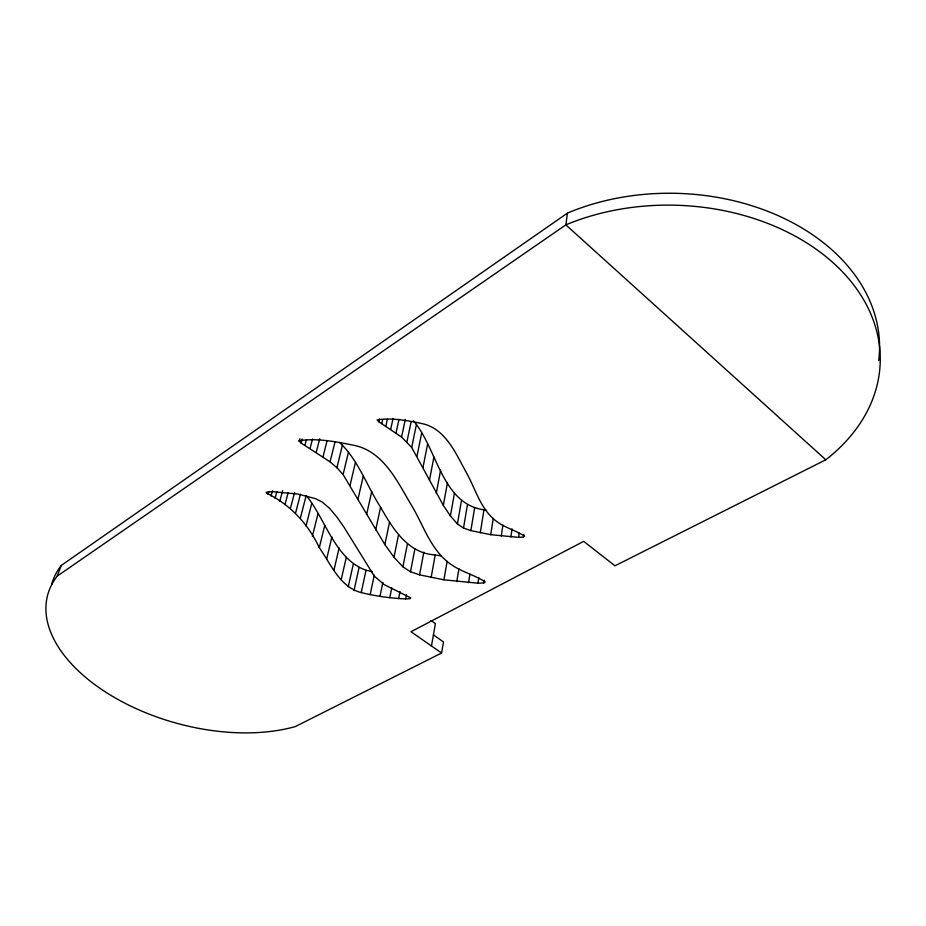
<?xml version="1.0" encoding="UTF-8"?>
<svg xmlns="http://www.w3.org/2000/svg" width="926" height="926" viewBox="0 0 926 926"><rect width="100%" height="100%" fill="white"/><g stroke="black" fill="none" stroke-linecap="round" stroke-linejoin="round"><path stroke-width="1.39" d="M523.41 537.103L524.625 536.27C516.071 530.482 505.503 527.936 497.054 521.755C480.212 509.659 475.351 487.794 465.292 470.674C455.094 451.888 444.665 427.893 421.272 423.425C406.896 420.462 391.779 417.603 377.16 419.825L378.78 421.758L401.56 437.06L411.688 447.478L443.322 505.365L450.395 515.944L457.421 523.942L463.498 528.063L470.859 530.61L490.722 534.684L518.595 537.358L523.41 537.103L523.792 534.383M878.693 360.596A206.371 150.602 1.7 0 0 783.211 217.992A206.371 150.602 1.7 0 0 567.464 213.084L565.844 224.856L57.227 576.111A158.369 89.683 15.4 0 0 107.161 693.065A158.369 89.683 15.4 0 0 295.313 726.586L441.586 653.015L443.473 641.938L433.414 634.889M518.595 537.358L519.162 533.283M510.874 536.999L512.043 528.862M501.255 536.085L502.864 525.239M490.722 534.684L493.234 518.433M483.823 582.929L485.282 581.945C474.61 575.023 461.657 571.909 451.124 564.501C430.162 550.079 423.147 523.653 410.102 503.003C396.548 479.899 382.6 450.812 353.547 445.244C335.768 441.598 317.097 438.01 298.994 440.695L301.124 443.068L330.05 461.842L336.902 467.723L343.083 474.575L384.857 544.581L393.978 557.255L402.903 566.816L410.484 571.759L419.571 574.838L443.913 579.815L477.955 583.195L483.823 582.929L484.263 580.081M477.955 583.195L478.858 577.511M480.27 532.832L483.951 509.844C441.413 503.802 437.35 448.277 413.309 420.682M468.533 582.72L469.922 574.189M470.859 530.61L474.668 507.645M463.498 528.063L467.387 505.11M456.784 581.563L458.937 568.795M457.421 523.942L461.391 500.989M431.47 645.978L435.405 623.592L430.903 620.443M443.913 579.815L447.131 561.399M450.395 515.944L454.481 492.979M443.322 505.365L447.524 482.388M431.111 577.546L435.232 554.917C407.81 553.435 392.717 528.596 380.586 507.205C366.777 485.826 358.362 460.176 339.576 442.443M419.571 574.838L423.83 552.232M436.308 493.118L440.626 470.13M410.484 571.759L414.86 549.164M405.681 598.902L409.94 598.682L410.831 597.918L384.035 584.549L374.243 576.053L344.055 527.264L336.856 516.974L329.448 508.235L322.236 502.031L315.396 498.616L297.802 494.044L272.973 491.741L268.1 491.891L266.167 492.389L266.352 493.037C290.116 504.508 308.161 523.78 319.308 547.741C330.906 564.096 339.9 587.2 361.221 592.594C375.782 596.147 390.703 598.289 405.681 598.902L406.491 594.7M429.479 480.154L433.912 457.143M398.655 598.555L400.032 591.552M402.903 566.816L407.371 544.222M422.974 467.491L427.523 444.457M416.978 456.217L421.643 433.171M389.788 597.687L391.756 587.883M393.978 557.255L398.585 534.638M411.688 447.478L416.434 424.421M379.984 596.367L382.866 582.385M406.919 441.864L411.179 421.527M384.857 544.581L389.603 521.951M401.56 437.06L405.31 419.432M370.157 594.642L374.301 575.092M396.05 432.824L398.99 419.281M375.69 529.869L380.586 507.205M361.221 592.594L366.048 570.254C334.853 559.154 325.778 519.324 306.205 495.491L300.418 517.958M390.714 429.189L393.087 418.344M354.068 590.256L358.987 567.939M385.841 426.122L387.346 419.351M366.673 514.243L371.72 491.544M348.234 586.737L353.234 564.42M381.755 423.645L382.681 419.582M341.196 579.711L346.289 557.383M378.78 421.758L379.394 419.05M358.038 498.917L363.247 476.195M333.916 570.312L339.124 547.96M350.074 485.224L355.422 462.479M326.565 559.373L331.89 536.999M343.083 474.575L348.546 451.807M319.308 547.741L324.771 525.331M336.902 467.723L342.47 444.955M330.05 461.842L335.062 441.76M312.386 536.304L317.965 513.872M323.047 456.668L327.121 440.614M305.997 526.049L311.692 503.594M316.252 452.201L319.713 438.82M310.083 448.439L312.537 439.086M295.637 512.749L300.464 494.241M304.909 445.394L306.332 440.047M290.394 508.374L294.584 492.505M299.11 441.447L299.827 438.774M301.124 443.068L302.2 439.051M285.011 504.508L288.194 492.609M279.814 501.163L282.673 490.595M275.057 498.35L276.862 491.741M271.029 496.058L272.499 490.768M268.042 494.287L268.772 491.648M57.227 576.111L61.232 565.462L567.464 213.084M825.807 459.782L565.844 224.856A207.806 150.544 1.9 0 1 833.458 263.053A207.806 150.544 1.9 0 1 825.807 459.782L614.98 565.809L583.681 541.351L410.994 631.729L441.586 653.015M483.951 509.844L486.532 510.295M435.232 554.917L440.845 555.901M366.048 570.254L372.368 571.712M51.671 584.329A157.513 90.007 15.4 0 1 61.232 565.462"/></g></svg>
